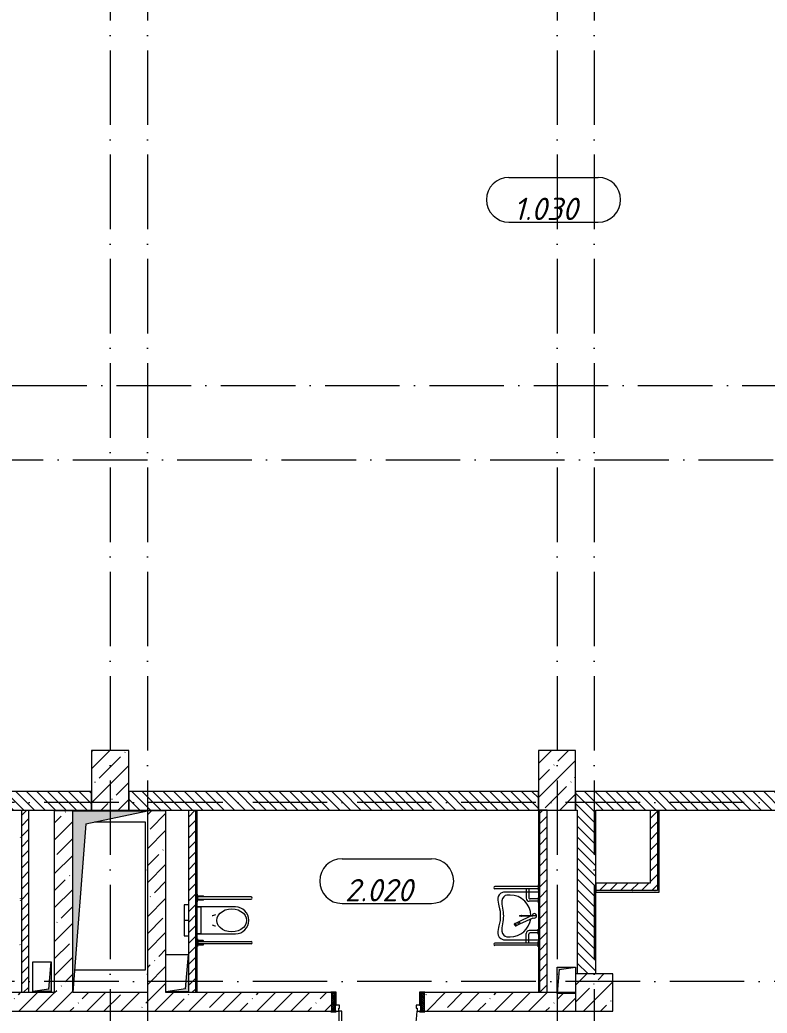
# Model space of a CAD drawing. Header units: millimetres. Extents: x -6467 to 106027, y -7090 to 195095.
# Drawn here: x 55788 to 65821, y 67156 to 80489 of the extents above; entities that cross this region are included whole.
import ezdxf

# ---------------------------------------------------------------- set-up
doc = ezdxf.new("R2010")
doc.units = ezdxf.units.MM
doc.linetypes.add('50_200_ШТРИХ_1Т_ш5_п1_п1_', pattern=[1400, 1000, -200, 0, -200])
for name, color, linetype, lineweight, true_color in [('A-AREA-IDEN-1', 7, 'Continuous', 9, 0xaaaaaa), ('A-GENM-1', 7, 'Continuous', 9, 0xaaaaaa), ('I-WALL-1', 7, 'Continuous', 5, 0x787878), ('M-EQPM-1', 7, 'Continuous', 9, 0xaaaaaa), ('M-EQPM-2', 7, 'Continuous', 9, 0xe2e2e2), ('P-SANR-FIXT-1', 7, 'Continuous', 9, 0xaaaaaa), ('Оси-3', 7, '50_200_ШТРИХ_1Т_ш5_п1_п1_', 9, 0xaaaaaa)]:
    doc.layers.add(name, color=color, linetype=linetype, lineweight=lineweight, true_color=true_color)
for name, color, linetype, lineweight in [('A-DOOR', 7, 'Continuous', 9), ('A-DOOR-2', 7, 'Continuous', 5), ('A-DOOR-FRAM', 7, 'Continuous', 9), ('A-DOOR-FRAM-2', 7, 'Continuous', 5), ('A-FLOR', 7, 'Continuous', 9), ('A-WALL', 7, 'Continuous', 5), ('A-WALL-FNSH-1', 7, 'Continuous', 5), ('I-WALL', 7, 'Continuous', 5), ('S-COLS', 7, 'Continuous', 9), ('S-COLS-1', 7, 'Continuous', 5)]:
    doc.layers.add(name, color=color, linetype=linetype, lineweight=lineweight)
doc.styles.add('ISOCPEUR_I', font='isocpeui.ttf', dxfattribs={"height": 300})
pattern_1 = [(135, (0, 0), (-70.71068, -70.71068), [])]
pattern_2 = [(45, (0, 0), (-228.0985, 228.0985), []), (45, (228.1, 0), (-228.0985, 228.0985), [403.225, -80.645, 6.706, -73.939])]
pattern_3 = [(45, (0, 0), (-70.71068, 70.71068), [])]
pattern_4 = [(0, (0, 0), (406.4, 101.6), [6.706, -298.094, 6.706, -298.094, -1625.6]), (0, (0, 0), (406.4, 101.6), [-609.6, 6.706, -602.894, 6.706, -298.094, -711.2]), (0, (0, 0), (406.4, 101.6), [-1524, 6.706, -196.494, 6.706, -501.294]), (120, (152.4, 50.8), (-291.18818, 301.15272), [6.706, -298.094, 6.706, -298.094, -1625.6]), (120, (152.4, 50.8), (-291.18818, 301.15272), [-609.6, 6.706, -602.894, 6.706, -298.094, -711.2]), (120, (152.4, 50.8), (-291.18818, 301.15272), [-1524, 6.706, -196.494, 6.706, -501.294]), (240, (203.2, 254), (-115.21182, -402.75272), [6.706, -298.094, 6.706, -298.094, -1625.6]), (240, (203.2, 254), (-115.21182, -402.75272), [-609.6, 6.706, -602.894, 6.706, -298.094, -711.2]), (240, (203.2, 254), (-115.21182, -402.75272), [-1524, 6.706, -196.494, 6.706, -501.294])]

# ---------------------------------------------------------------- blocks, each defined once
blk = doc.blocks.new('SND_Умывальник МГН_Jika - гибкая подводка_ 640х550х165 PN6_3_ ХВ_ГВ накидная гайка BP DN15_ К-гл_кон_ П DN 50-17949464-АИ_План этажа Радиаторы_2')
at = {"layer": 'P-SANR-FIXT-1'}
for p, q in [((-320, 0), (-320, -468)), ((320, -468), (320, 0)), ((-7, -78), (-5, -82)), ((-5, -223), (-5, -77)), ((0, -25), (0, -73)), ((5, -75), (5, -223)), ((5, -104), (79, -262)), ((108, -249), (24, -68)), ((-5, -229), (-5, -223)), ((5, -223), (-5, -223)), ((-5, -225), (-5, -229)), ((-5, -237), (-5, -229)), ((-5, -229), (5, -229)), ((-5, -255), (-5, -237)), ((-5, -237), (5, -237)), ((-5, -255), (5, -255)), ((5, -223), (5, -229)), ((5, -229), (5, -225)), ((5, -229), (5, -237)), ((5, -237), (5, -255)), ((130, -295), (116, -266)), ((-280, -380), (-280, -425)), ((87, -280), (101, -309)), ((109, -306), (111, -304)), ((119, -301), (122, -300)), ((280, -425), (280, -380))]:
    blk.add_line(p, q, dxfattribs=at)
at = {"layer": 'P-SANR-FIXT-1', "flags": 128}
for points in [[(87, -280), (83, -271), (79, -262)], [(79, -262), (83, -271), (87, -280)], [(108, -249), (112, -257), (116, -266)], [(116, -266), (112, -257), (108, -249)], [(104, -316), (103, -314), (101, -309)], [(101, -309), (103, -314), (104, -316)], [(133, -303), (134, -304), (133, -306), (133, -307), (132, -309), (130, -311), (128, -313), (126, -314), (123, -316), (121, -317), (118, -318), (115, -319), (113, -319), (110, -319), (108, -319), (106, -318), (105, -317), (104, -316)], [(104, -316), (104, -315), (104, -313), (104, -311), (106, -309)], [(130, -295), (132, -300), (133, -303)], [(133, -303), (132, -300), (130, -295)], [(131, -300), (132, -301), (133, -303)]]:
    blk.add_lwpolyline(points, dxfattribs=at)
at = {"layer": 'P-SANR-FIXT-1'}
for centre, radius, start, end in [((0, -380), 280, 91.025, 180), ((0, -55), 30, 0, 180), ((0, -55), 30, 180, 260.3407), ((0, -55), 30, 330, 360), ((0, -380), 280, 0, 81.6741)]:
    blk.add_arc(centre, radius, start, end, dxfattribs=at)
for points, knots in [([(79, -262), (79, -262), (79, -262), (79, -261), (80, -260), (81, -259), (82, -258), (84, -257), (87, -255), (90, -253), (94, -251), (98, -250), (101, -249), (104, -248), (106, -248), (107, -248), (108, -249), (108, -249)], [-1, -1, -1, -1, -0.958333, -0.916667, -0.875, -0.833333, -0.791667, -0.75, -0.666667, -0.555556, -0.444444, -0.333333, -0.222222, -0.166667, -0.111111, -0.055556, 0, 0, 0, 0]), ([(87, -280), (87, -280), (87, -280), (89, -279), (90, -278), (93, -277), (96, -276), (100, -274), (104, -272), (107, -270), (110, -269), (112, -268), (113, -268), (114, -267), (115, -267), (116, -266), (116, -266), (116, -266)], [0, 0, 0, 0, 0.055556, 0.111111, 0.166667, 0.222222, 0.333333, 0.444444, 0.555556, 0.666667, 0.75, 0.791667, 0.833333, 0.875, 0.916667, 0.958333, 1, 1, 1, 1]), ([(108, -249), (108, -249), (108, -250), (108, -250), (107, -251), (107, -251)], [-1, -1, -1, -1, -0.9583333, -0.9166667, -0.8888889, -0.8888889, -0.8888889, -0.8888889]), ([(101, -309), (101, -309), (101, -309), (102, -308), (104, -308), (106, -306), (109, -305), (113, -303), (117, -302), (119, -300), (121, -300), (123, -299), (125, -298), (127, -297), (128, -296), (129, -296), (130, -295), (130, -295)], [-1, -1, -1, -1, -0.944444, -0.888889, -0.833333, -0.777778, -0.666667, -0.555556, -0.444444, -0.388889, -0.333333, -0.277778, -0.222222, -0.166667, -0.111111, -0.055556, 0, 0, 0, 0]), ([(104, -316), (104, -317), (105, -318), (107, -319), (109, -319), (112, -319), (116, -319), (120, -318), (123, -316), (126, -314), (128, -313), (129, -312), (131, -310), (132, -309), (133, -307), (134, -305), (133, -303), (133, -303)], [0, 0, 0, 0, 0.055556, 0.111111, 0.166667, 0.222222, 0.333333, 0.444444, 0.555556, 0.611111, 0.666667, 0.722222, 0.777778, 0.833333, 0.888889, 0.944444, 1, 1, 1, 1]), ([(106, -308), (106, -309), (105, -310), (104, -312), (104, -313), (104, -314), (104, -315), (104, -316)], [0.7777778, 0.7777778, 0.7777778, 0.7777778, 0.8333333, 0.8888889, 0.9166667, 0.9444444, 1, 1, 1, 1]), ([(113, -304), (112, -304), (111, -304), (110, -305), (110, -305)], [0.57836957, 0.57836957, 0.57836957, 0.57836957, 0.61111111, 0.66666667, 0.66666667, 0.66666667, 0.66666667]), ([(121, -300), (121, -300), (120, -300), (118, -301), (118, -301)], [0.33333333, 0.33333333, 0.33333333, 0.33333333, 0.38888889, 0.42211174, 0.42211174, 0.42211174, 0.42211174]), ([(133, -303), (133, -302), (132, -301), (131, -300), (130, -300)], [0, 0, 0, 0, 0.05555556, 0.097424, 0.097424, 0.097424, 0.097424]), ([(-320, -468), (-281, -575), (-131, -524), (-41, -509), (0, -513)], [0, 0, 0, 0, 0.3972744, 0.715552, 0.715552, 0.715552, 0.715552]), ([(-280, -425), (-273, -451), (-229, -523), (-62, -470), (0, -470)], [-0.6664917, -0.6664917, -0.6664917, -0.6664917, -0.3523534, 0, 0, 0, 0]), ([(0, -470), (62, -470), (229, -523), (273, -451), (280, -425)], [-0.6664917, -0.6664917, -0.6664917, -0.6664917, -0.3141383, 0, 0, 0, 0]), ([(0, -513), (41, -509), (131, -524), (281, -575), (320, -468)], [0, 0, 0, 0, 0.3182776, 0.715552, 0.715552, 0.715552, 0.715552])]:
    blk.add_open_spline(points, degree=3, knots=knots, dxfattribs=at)
blk = doc.blocks.new('SND_Унитаз_Jika_Olymp_с_инсталяцией - Унитаз_ выпуск прямой_ установка на пол_693х360х360_ PN30_12_ ХВ резьба HP DN15_ К гл_ кон П DN100-17949462-АИ_План этажа Радиаторы_2')
at = {"layer": 'P-SANR-FIXT-1'}
for p, q in [((0, -54), (0, 6)), ((-208, 0), (-208, -54)), ((208, 0), (-208, 0)), ((208, -54), (208, 0)), ((-180, -174), (-180, -687)), ((-180, -224), (-180, -174)), ((180, -224), (-180, -224)), ((180, -687), (180, -174)), ((180, -174), (180, -224))]:
    blk.add_line(p, q, dxfattribs=at)
at = {"layer": 'P-SANR-FIXT-1', "flags": 128}
for points in [[(-62, -376), (-72, -412), (-75, -420)], [(75, -420), (62, -379), (62, -376)], [(0, -837), (-34, -831), (-67, -817), (-97, -793), (-121, -761), (-140, -723), (-151, -681), (-155, -637), (-151, -592), (-140, -550), (-121, -512), (-97, -480), (-67, -456), (-34, -442), (0, -437)], [(0, -437), (34, -442), (67, -456), (97, -480), (121, -512), (140, -550), (151, -592), (155, -637), (151, -681), (140, -723), (121, -761), (97, -793), (67, -817), (34, -831), (0, -837)]]:
    blk.add_lwpolyline(points, dxfattribs=at)
at = {"layer": 'P-SANR-FIXT-1'}
blk.add_arc((0, -687), 180, 180, 360, dxfattribs=at)
blk = doc.blocks.new('132_МГН_Поручень для унитаза_тип откидной - ПР 1Р-17949463-АИ_План этажа Радиаторы_2')
at = {"layer": 'A-GENM-1'}
for p, q in [((-50, -3), (-50, 0)), ((50, 0), (50, -3)), ((50, -3), (-50, -3)), ((-17, -3), (-28, -3)), ((-28, -3), (-28, -78)), ((-23, -83), (-17, -83)), ((-17, -83), (-17, -3)), ((-17, -9), (-17, -4)), ((-16, -9), (-17, -9)), ((-16, -722), (-16, -9)), ((16, -9), (-16, -9)), ((16, -9), (16, -722)), ((16, -9), (17, -9)), ((28, -3), (17, -3)), ((17, -3), (17, -83)), ((17, -9), (17, -4)), ((17, -83), (23, -83)), ((28, -78), (28, -3))]:
    blk.add_line(p, q, dxfattribs=at)
for centre, radius, start, end in [((-23, -78), 5, 180, 270), ((-15, -4), 1.24, 90, 180), ((15, -4), 1.24, 0, 90), ((23, -78), 5, 270, 360), ((0, -722), 16, 180, 270), ((0, -722), 16, 270, 360)]:
    blk.add_arc(centre, radius, start, end, dxfattribs=at)
blk = doc.blocks.new('132_МГН_Поручень для унитаза_тип откидной - ПР 1Р-V22-АИ_План этажа Радиаторы_2')
at = {"layer": 'A-GENM-1'}
for p, q in [((-16, 722), (-16, 9)), ((16, 9), (16, 722)), ((-50, 3), (-50, 0)), ((50, 3), (-50, 3)), ((-28, 3), (-28, 78)), ((-17, 3), (-28, 3)), ((-23, 83), (-17, 83)), ((-17, 83), (-17, 3)), ((-17, 9), (-17, 4)), ((-16, 9), (-17, 9)), ((16, 9), (-16, 9)), ((16, 9), (17, 9)), ((17, 83), (23, 83)), ((17, 3), (17, 83)), ((17, 9), (17, 4)), ((28, 3), (17, 3)), ((28, 78), (28, 3)), ((50, 0), (50, 3))]:
    blk.add_line(p, q, dxfattribs=at)
for centre, radius, start, end in [((0, 722), 16, 90, 180), ((0, 722), 16, 0, 90), ((-23, 78), 5, 90, 180), ((-15, 4), 1.24, 180, 270), ((15, 4), 1.24, 270, 360), ((23, 78), 5, 0, 90)]:
    blk.add_arc(centre, radius, start, end, dxfattribs=at)
blk = doc.blocks.new('АИ_2D_Поручень МГН - АИ_2D_Поручень МГН-17910365-АИ_План этажа Радиаторы_2')
at = {"layer": 'P-SANR-FIXT-1'}
for p, q in [((-415, 0), (-415, -5)), ((-345, -5), (-345, 0)), ((-247, 0), (-247, -5)), ((-177, -5), (-177, 0)), ((177, -5), (177, 0)), ((247, 0), (247, -5)), ((345, -5), (345, 0)), ((415, 0), (415, -5)), ((-415, -5), (-345, -5)), ((-395, -5), (-395, -584)), ((-364, -5), (-364, -584)), ((-364, -130), (-247, -130)), ((-247, -5), (-177, -5)), ((-227, -5), (-227, -110)), ((-196, -5), (-196, -122)), ((247, -5), (177, -5)), ((196, -5), (196, -122)), ((227, -5), (227, -110)), ((364, -130), (247, -130)), ((415, -5), (345, -5)), ((364, -5), (364, -584)), ((395, -5), (395, -584)), ((-364, -162), (-236, -162)), ((364, -162), (236, -162))]:
    blk.add_line(p, q, dxfattribs=at)
for centre, radius, start, end in [((-247, -110), 20, 270, 0), ((-236, -122), 40, 270, 0), ((236, -122), 40, 180, 270), ((247, -110), 20, 180, 270), ((-380, -584), 15.8, 180, 360), ((380, -584), 15.8, 180, 360)]:
    blk.add_arc(centre, radius, start, end, dxfattribs=at)
blk = doc.blocks.new('Канал вертикальный прямоугольный - Шахта - значок проема-25054684-АИ_План этажа Радиаторы_2')
at = {"layer": 'M-EQPM-2'}
blk.add_hatch(color=256, dxfattribs=at).paths.add_polyline_path([(-500, -1220), (-328, 1048), (500, 1220), (-500, 1220)])
at = {"layer": 'M-EQPM-1'}
for p, q in [((-500, -1220), (-500, 1220)), ((-500, 1220), (500, 1220)), ((-328, 1048), (500, 1220)), ((500, 1220), (500, -1220)), ((-328, 1048), (-500, -1220)), ((500, -1220), (-500, -1220))]:
    blk.add_line(p, q, dxfattribs=at)
blk = doc.blocks.new('BSC_Колонна _Прямоугольная - 500х500-V294-АИ_План этажа Радиаторы_2')
at = {"layer": 'S-COLS-1'}
h = blk.add_hatch(dxfattribs=at)
h.set_pattern_fill('FP_190', color=256, style=0, pattern_type=2)
h.set_pattern_definition([(45, (-63500, -67431.04), (-228.0985, 228.0985), []), (45, (-63271.9, -67431.04), (-228.0985, 228.0985), [403.225, -80.645, 6.706, -73.939])])
h.paths.add_polyline_path([(-250, -250), (250, -250), (250, 250), (-250, 250), (-250, -166)])
for p, q in [((250, 250), (-250, 250)), ((-250, 250), (-250, -250)), ((250, -250), (250, 250)), ((-250, -250), (250, -250))]:
    blk.add_line(p, q, dxfattribs=at)
blk = doc.blocks.new('110_Дверь_СКБ_1_адиаторы_26')
at = {"layer": 'A-DOOR-2'}
h = blk.add_hatch(dxfattribs=at)
h.set_pattern_fill('FP_122', color=256, style=0, pattern_type=2)
h.set_pattern_definition([(135, (1701.41, 189.685), (-14.14214, -14.14214), []), (225, (1701.41, 189.685), (14.14214, -14.14214), [])])
h.paths.add_polyline_path([(637.5, 125), (587.5, 125), (587.5, -125), (637.5, -125), (637.5, 40.7)])
at = {"layer": 'A-DOOR-FRAM-2'}
h = blk.add_hatch(dxfattribs=at)
h.set_pattern_fill('FP_123', color=256, style=0, pattern_type=2)
h.set_pattern_definition([(45, (-421.384, 189.685), (-14.1421, 14.1421), []), (135, (-421.384, 189.685), (-14.1421, -14.1421), [])])
h.paths.add_polyline_path([(-562.5, 125), (-612.5, 125), (-612.5, -125), (-562.5, -125), (-562.5, 40.7)])
at = {"layer": 'A-DOOR'}
for p, q in [((537.5, 1175), (497.5, 1175)), ((497.5, 1175), (497.5, 125)), ((537.5, 125), (537.5, 1175)), ((497.5, 125), (537.5, 125))]:
    blk.add_line(p, q, dxfattribs=at)
at = {"layer": 'A-DOOR-2'}
blk.add_arc((537.5, 125), 1050, 90, 180, dxfattribs=at)
at = {"layer": 'A-DOOR-FRAM'}
for p, q in [((-547.5, 133), (-617.5, 133)), ((-617.5, 133), (-617.5, 125)), ((-617.5, 125), (-547.5, 125)), ((-562.5, 125), (-612.5, 125)), ((-612.5, 125), (-612.5, -125)), ((-512.5, 125), (-562.5, 125)), ((-562.5, 125), (-562.5, 45)), ((-562.5, -125), (-562.5, 125)), ((-547.5, 125), (-562.5, 125)), ((-562.5, 125), (-562.5, 124)), ((-562.5, 124), (-547.5, 124)), ((-562.5, 45), (-502.5, 45)), ((-547.5, 45), (-562.5, 45)), ((-562.5, 45), (-562.5, -125)), ((-547.5, 125), (-547.5, 133)), ((-547.5, 124), (-547.5, 125)), ((-547.5, -125), (-547.5, 45)), ((-512.5, 85), (-512.5, 125)), ((-502.5, 85), (-512.5, 85)), ((-502.5, 45), (-502.5, 85)), ((537.5, 85), (527.5, 85)), ((527.5, 85), (527.5, 45)), ((527.5, 45), (587.5, 45)), ((537.5, 125), (537.5, 85)), ((587.5, 125), (537.5, 125)), ((642.5, 133), (572.5, 133)), ((572.5, 133), (572.5, 125)), ((587.5, 125), (572.5, 125)), ((572.5, 125), (572.5, 124)), ((572.5, 125), (642.5, 125)), ((572.5, 124), (587.5, 124)), ((587.5, 45), (572.5, 45)), ((572.5, 45), (572.5, -125)), ((587.5, 45), (587.5, 125)), ((637.5, 125), (587.5, 125)), ((587.5, 125), (587.5, -125)), ((587.5, 124), (587.5, 125)), ((587.5, -125), (587.5, 45)), ((637.5, -125), (637.5, 125)), ((642.5, 125), (642.5, 133)), ((-547.5, -125), (-617.5, -125)), ((-617.5, -125), (-617.5, -133)), ((-617.5, -133), (-547.5, -133)), ((-612.5, -125), (-562.5, -125)), ((-562.5, -125), (-547.5, -125)), ((-547.5, -133), (-547.5, -125)), ((572.5, -125), (587.5, -125)), ((642.5, -125), (572.5, -125)), ((572.5, -125), (572.5, -133)), ((572.5, -133), (642.5, -133)), ((587.5, -125), (637.5, -125)), ((642.5, -133), (642.5, -125))]:
    blk.add_line(p, q, dxfattribs=at)
blk = doc.blocks.new('Канал вертикальный прямоугольный - Шахта - значок проема-24087344-АИ_План этажа Радиаторы_2')
at = {"layer": 'M-EQPM-2'}
blk.add_hatch(color=256, dxfattribs=at).paths.add_polyline_path([(-150, -250), (-110, 210), (150, 250), (-150, 250), (-150, 245)])
at = {"layer": 'M-EQPM-1'}
for p, q in [((-150, -250), (-150, 250)), ((-150, 250), (150, 250)), ((-110, 210), (-150, -250)), ((-110, 210), (150, 250)), ((150, 250), (150, -250)), ((150, -250), (-150, -250))]:
    blk.add_line(p, q, dxfattribs=at)
blk = doc.blocks.new('Канал вертикальный прямоугольный - Шахта - значок проема-24087384-АИ_План этажа Радиаторы_2')
at = {"layer": 'M-EQPM-2'}
blk.add_hatch(color=256, dxfattribs=at).paths.add_polyline_path([(-125, -175), (-95, 145), (125, 175), (-125, 175)])
at = {"layer": 'M-EQPM-1'}
for p, q in [((-125, -175), (-125, 175)), ((-125, 175), (125, 175)), ((-95, 145), (-125, -175)), ((-95, 145), (125, 175)), ((125, 175), (125, -175)), ((125, -175), (-125, -175))]:
    blk.add_line(p, q, dxfattribs=at)
blk = doc.blocks.new('Канал вертикальный прямоугольный - Шахта - значок проема-24087386-АИ_План этажа Радиаторы_2')
at = {"layer": 'M-EQPM-2'}
blk.add_hatch(color=256, dxfattribs=at).paths.add_polyline_path([(105, 200), (-125, 200), (-125, -200), (-93, 167), (125, 200)])
at = {"layer": 'M-EQPM-1'}
for p, q in [((-125, -200), (-125, 200)), ((-125, 200), (125, 200)), ((-93, 167), (-125, -200)), ((-93, 167), (125, 200)), ((125, 200), (125, -200)), ((125, -200), (-125, -200))]:
    blk.add_line(p, q, dxfattribs=at)
blk = doc.blocks.new('AAR_СКБ_Марка_помещения_1_5 ммп - Номер-27962133-АИ_План этажа Радиаторы_2')
at = {"layer": 'A-AREA-IDEN-1'}
for p, q in [((-2.987, 3), (3.013, 3)), ((-2.987, 0), (3.013, 0))]:
    blk.add_line(p, q, dxfattribs=at)
for centre, start, end in [((-2.987, 1.5), 90, 270), ((3.013, 1.5), 270, 90)]:
    blk.add_arc(centre, 1.5, start, end, dxfattribs=at)

msp = doc.modelspace()

# ---------------------------------------------------------------- hatches: boundary and pattern name
at = {"layer": 'A-WALL'}
h = msp.add_hatch(dxfattribs=at)
h.set_pattern_fill('FP_1', color=256, style=0, pattern_type=2)
h.set_pattern_definition(pattern_2)
h.paths.add_polyline_path([(56500, 67431), (56500, 69871), (56250, 69871), (56250, 67431)])
h = msp.add_hatch(dxfattribs=at)
h.set_pattern_fill('FP_1', color=256, style=0, pattern_type=2)
h.set_pattern_definition(pattern_2)
h.paths.add_polyline_path([(57641, 67431), (57750, 67431), (57750, 69871), (57500, 69871), (57500, 67431)])
h = msp.add_hatch(dxfattribs=at)
h.set_pattern_fill('FP_1', color=256, style=0, pattern_type=2)
h.set_pattern_definition(pattern_2)
h.paths.add_polyline_path([(57750, 67181), (57750, 67431), (54428, 67431), (54428, 67181), (55980, 67181)])
h.paths.add_polyline_path([(53273, 67181), (53278, 67181), (53278, 67431), (52520, 67431), (52520, 67181), (52658, 67181)])
h.paths.add_polyline_path([(51370, 67181), (51370, 67431), (50200, 67431), (50200, 67181), (51365, 67181)])
h = msp.add_hatch(dxfattribs=at)
h.set_pattern_fill('FP_1', color=256, style=0, pattern_type=2)
h.set_pattern_definition(pattern_2)
h.paths.add_polyline_path([(62624, 67181), (63250, 67181), (63250, 67431), (63001, 67431), (63000, 67431), (61220, 67431), (61220, 67181), (61225, 67181)])
h.paths.add_polyline_path([(59302, 67181), (59970, 67181), (59970, 67431), (57750, 67431), (57750, 67181)])
at = {"layer": 'I-WALL'}
h = msp.add_hatch(dxfattribs=at)
h.set_pattern_fill('FP_2', color=256, style=0, pattern_type=2)
h.set_pattern_definition(pattern_1)
h.paths.add_polyline_path([(67362, 69881), (68700, 69881), (68700, 70131), (63250, 70131), (63250, 69881), (67262, 69881)])
h.paths.add_polyline_path([(60963, 69881), (62750, 69881), (62750, 70131), (57250, 70131), (57250, 69881), (59302, 69881)])
h.paths.add_polyline_path([(55788, 69881), (56750, 69881), (56750, 70131), (51000, 70131), (51000, 69881), (54319, 69881)])
h = msp.add_hatch(dxfattribs=at)
h.set_pattern_fill('FP_4', color=256, style=0, pattern_type=2)
h.set_pattern_definition(pattern_3)
h.paths.add_polyline_path([(55908, 67431), (55908, 69881), (55808, 69881), (55808, 67431)])
h = msp.add_hatch(dxfattribs=at)
h.set_pattern_fill('FP_4', color=256, style=0, pattern_type=2)
h.set_pattern_definition(pattern_3)
h.paths.add_polyline_path([(58150, 67431), (58150, 69881), (58050, 69881), (58050, 67431)])
h = msp.add_hatch(dxfattribs=at)
h.set_pattern_fill('FP_4', color=256, style=0, pattern_type=2)
h.set_pattern_definition(pattern_3)
h.paths.add_polyline_path([(62770, 67431), (62870, 67431), (62870, 69881), (62770, 69881), (62770, 67969)])
h = msp.add_hatch(dxfattribs=at)
h.set_pattern_fill('FP_2', color=256, style=0, pattern_type=2)
h.set_pattern_definition(pattern_1)
h.paths.add_polyline_path([(63271, 67681), (63521, 67681), (63521, 69881), (63271, 69881), (63271, 67969)])
h = msp.add_hatch(dxfattribs=at)
h.set_pattern_fill('FP_4', color=256, style=0, pattern_type=2)
h.set_pattern_definition(pattern_3)
h.paths.add_polyline_path([(64285, 68801), (64351, 68801), (64351, 69881), (64251, 69881), (64251, 68801)])
h = msp.add_hatch(dxfattribs=at)
h.set_pattern_fill('FP_4', color=256, style=0, pattern_type=2)
h.set_pattern_definition(pattern_3)
h.paths.add_polyline_path([(64251, 68801), (64251, 68901), (63521, 68901), (63521, 68801)])
at = {"layer": 'I-WALL-1'}
h = msp.add_hatch(dxfattribs=at)
h.set_pattern_fill('FP_3', color=256, style=0, pattern_type=2)
h.set_pattern_definition(pattern_4)
h.paths.add_polyline_path([(55788, 67431), (55808, 67431), (55808, 69881), (55788, 69881), (55788, 67969)])
h = msp.add_hatch(dxfattribs=at)
h.set_pattern_fill('FP_3', color=256, style=0, pattern_type=2)
h.set_pattern_definition(pattern_4)
h.paths.add_polyline_path([(58170, 67431), (58170, 69881), (58150, 69881), (58150, 67431)])
h = msp.add_hatch(dxfattribs=at)
h.set_pattern_fill('FP_3', color=256, style=0, pattern_type=2)
h.set_pattern_definition(pattern_4)
h.paths.add_polyline_path([(62750, 67431), (62770, 67431), (62770, 69881), (62750, 69881), (62750, 67969)])
h = msp.add_hatch(dxfattribs=at)
h.set_pattern_fill('FP_3', color=256, style=0, pattern_type=2)
h.set_pattern_definition(pattern_4)
h.paths.add_polyline_path([(64371, 68781), (64371, 69881), (64351, 69881), (64351, 68781)])
h = msp.add_hatch(dxfattribs=at)
h.set_pattern_fill('FP_3', color=256, style=0, pattern_type=2)
h.set_pattern_definition(pattern_4)
h.paths.add_polyline_path([(64351, 68781), (64351, 68801), (63521, 68801), (63521, 68781), (64285, 68781)])
at = {"layer": 'S-COLS-1'}
h = msp.add_hatch(dxfattribs=at)
h.set_pattern_fill('FP_1', color=256, style=0, pattern_type=2)
h.set_pattern_definition(pattern_2)
h.paths.add_polyline_path([(56750, 69881), (57250, 69881), (57250, 70681), (56750, 70681), (56750, 70081)])
h = msp.add_hatch(dxfattribs=at)
h.set_pattern_fill('FP_1', color=256, style=0, pattern_type=2)
h.set_pattern_definition(pattern_2)
h.paths.add_polyline_path([(62750, 69881), (63250, 69881), (63250, 70681), (62750, 70681), (62750, 70081)])

# ---------------------------------------------------------------- linework, layer by layer
at = {"layer": 'A-FLOR'}
for p, q in [((56792, 69724), (57472, 69724)), ((57472, 69724), (57472, 67731)), ((57472, 67731), (56523, 67731))]:
    msp.add_line(p, q, dxfattribs=at)
at = {"layer": 'A-WALL'}
for p, q in [((56750, 70131), (51000, 70131)), ((56750, 69881), (56750, 70131)), ((62750, 70131), (57250, 70131)), ((57250, 70131), (57250, 69881)), ((62750, 69881), (62750, 70131)), ((68700, 70131), (63250, 70131)), ((63250, 70131), (63250, 69881)), ((51000, 69881), (56750, 69881)), ((55808, 69881), (55808, 67431)), ((56250, 69871), (56250, 67431)), ((56500, 69871), (56250, 69871)), ((57250, 69881), (62750, 69881)), ((57750, 69871), (57500, 69871)), ((57500, 69871), (57500, 67431)), ((57750, 67431), (57750, 69871)), ((58150, 67431), (58150, 69881)), ((62770, 67431), (62770, 69881)), ((63250, 69881), (63271, 69881)), ((63271, 69881), (63271, 67681)), ((63521, 69881), (68700, 69881)), ((63521, 67681), (63521, 69881)), ((64351, 69881), (64351, 68801)), ((64351, 68801), (63521, 68801)), ((56250, 67431), (54433, 67431)), ((57500, 67431), (56500, 67431)), ((59965, 67431), (57750, 67431)), ((63000, 67431), (61225, 67431)), ((63250, 67431), (63001, 67431)), ((54433, 67181), (59965, 67181)), ((61225, 67181), (63250, 67181))]:
    msp.add_line(p, q, dxfattribs=at)
at = {"layer": 'A-WALL-FNSH-1'}
for p, q in [((55908, 67431), (55908, 69881)), ((58050, 69881), (58050, 67941)), ((58170, 67431), (58170, 69881)), ((62750, 69881), (62750, 67431)), ((62870, 69881), (62750, 69881)), ((62870, 67431), (62870, 69881)), ((64251, 69881), (64251, 68901)), ((64371, 68781), (64371, 69881)), ((64251, 68901), (63521, 68901)), ((63521, 68901), (63521, 68781)), ((63521, 68781), (64371, 68781)), ((58050, 67441), (58050, 67431))]:
    msp.add_line(p, q, dxfattribs=at)
at = {"layer": 'S-COLS'}
for p, q in [((56750, 70131), (56750, 69881)), ((57250, 69881), (57250, 70131)), ((62750, 70131), (62750, 69881)), ((63250, 69881), (63250, 70131))]:
    msp.add_line(p, q, dxfattribs=at)
at = {"layer": 'S-COLS-1'}
for p, q in [((56750, 70681), (56750, 70131)), ((57250, 70681), (56750, 70681)), ((57250, 70131), (57250, 70681)), ((62750, 70681), (62750, 70131)), ((63250, 70681), (62750, 70681)), ((63250, 70131), (63250, 70681)), ((56750, 69881), (57250, 69881)), ((62750, 69881), (63250, 69881))]:
    msp.add_line(p, q, dxfattribs=at)
at = {"layer": 'Оси-3'}
for p, q in [((57000, 91281), (57000, 52458)), ((57500, 91281), (57500, 52458)), ((63000, 91281), (63000, 52458)), ((63500, 91281), (63500, 52458)), ((48686, 75581), (104718, 75581)), ((36900, 74581), (104718, 74581)), ((104718, 69981), (48686, 69981)), ((104718, 67581), (-5267, 67581))]:
    msp.add_line(p, q, dxfattribs=at)

# ---------------------------------------------------------------- block references
at = {"layer": 'A-AREA-IDEN-1', "xscale": 199.9999999999999, "yscale": 199.9999999999999, "zscale": 199.9999999999999}
for p in [(62951, 77774), (60711, 68628)]:
    msp.add_blockref('AAR_СКБ_Марка_помещения_1_5 ммп - Номер-27962133-АИ_План этажа Радиаторы_2', p, dxfattribs=at)
at = {"layer": 'A-DOOR-2', "rotation": 180}
msp.add_blockref('110_Дверь_СКБ_1_адиаторы_26', (60608, 67306), dxfattribs=at)
at = {"layer": 'M-EQPM-1'}
for name, p in [('Канал вертикальный прямоугольный - Шахта - значок проема-25054684-АИ_План этажа Радиаторы_2', (57000, 68651)), ('Канал вертикальный прямоугольный - Шахта - значок проема-24087384-АИ_План этажа Радиаторы_2', (63125, 67596))]:
    msp.add_blockref(name, p, dxfattribs=at)
at = {"layer": 'M-EQPM-1', "rotation": 180}
for name, p in [('Канал вертикальный прямоугольный - Шахта - значок проема-24087344-АИ_План этажа Радиаторы_2', (57900, 67691)), ('Канал вертикальный прямоугольный - Шахта - значок проема-24087386-АИ_План этажа Радиаторы_2', (56085, 67646))]:
    msp.add_blockref(name, p, dxfattribs=at)
at = {"layer": 'P-SANR-FIXT-1'}
for name, p, rotation in [('АИ_2D_Поручень МГН - АИ_2D_Поручень МГН-17910365-АИ_План этажа Радиаторы_2', (62750, 68461), 270.0000000000001), ('132_МГН_Поручень для унитаза_тип откидной - ПР 1Р-V22-АИ_План этажа Радиаторы_2', (58170, 68701), 269.9999999999993), ('SND_Умывальник МГН_Jika - гибкая подводка_ 640х550х165 PN6_3_ ХВ_ГВ накидная гайка BP DN15_ К-гл_кон_ П DN 50-17949464-АИ_План этажа Радиаторы_2', (62750, 68461), 269.9999999999995), ('SND_Унитаз_Jika_Olymp_с_инсталяцией - Унитаз_ выпуск прямой_ установка на пол_693х360х360_ PN30_12_ ХВ резьба HP DN15_ К гл_ кон П DN100-17949462-АИ_План этажа Радиаторы_2', (57996, 68401), 89.99999999999982), ('132_МГН_Поручень для унитаза_тип откидной - ПР 1Р-17949463-АИ_План этажа Радиаторы_2', (58170, 68101), 90.00000000000057)]:
    msp.add_blockref(name, p, dxfattribs=dict(at, rotation=rotation))
at = {"layer": 'S-COLS'}
msp.add_blockref('BSC_Колонна _Прямоугольная - 500х500-V294-АИ_План этажа Радиаторы_2', (63500, 67431), dxfattribs=at)

# ---------------------------------------------------------------- texts
at = {"layer": 'A-AREA-IDEN-1', "char_height": 300, "attachment_point": 8, "line_spacing_factor": 1.139951, "style": 'ISOCPEUR_I'}
for s, insert, width in [('\\pxqc,t8.46667,16.93333,25.4,33.86667,42.33333,50.8,59.26667,67.73333,76.2,84.66667,93.13333,101.6,110.06667,118.53333,127,135.46667,143.93333,152.4,160.86667,169.33333,177.8,186.26667,194.73333,203.2,211.66667,220.13333,228.6,237.06667,245.53333,254,262.46667,270.93333;{1.030}', (62847, 77802), 900), ('\\pxqc,t8.46667,16.93333,25.4,33.86667,42.33333,50.8,59.26667,67.73333,76.2,84.66667,93.13333,101.6,110.06667,118.53333,127,135.46667,143.93333,152.4,160.86667,169.33333,177.8,186.26667,194.73333,203.2,211.66667,220.13333,228.6,237.06667,245.53333,254,262.46667,270.93333;{2.020}', (60607, 68656), 952)]:
    msp.add_mtext(s, dxfattribs=dict(at, insert=insert, width=width))

doc.saveas('drawing.dxf')
